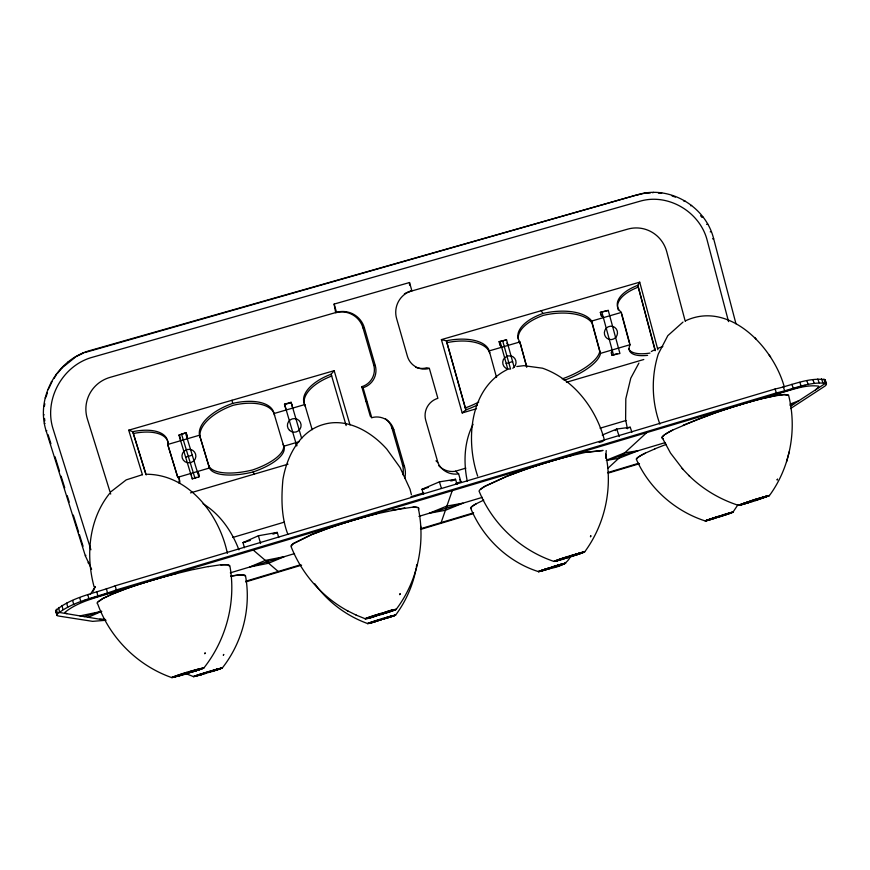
<?xml version="1.0" encoding="UTF-8"?>
<svg xmlns="http://www.w3.org/2000/svg" width="870" height="870" viewBox="0 0 870 870"><rect width="100%" height="100%" fill="white"/><g stroke="black" fill="none" stroke-linecap="round" stroke-linejoin="round"><path stroke-width="1.3" d="M301.662 438.404L291.091 402.277L284.533 404.191L296.757 445.962M91.622 569.295L85.358 555.876L46.197 431.041C35.409 397.916 56.778 359.506 90.252 350.469L638.275 194.532C670.063 185.158 705.733 206.69 713.617 238.587L735.955 323.749M605.792 458.37L606.216 450.54M58.562 612.317L106.031 620.266L92.611 621.354L58.779 616.069L57.148 615.558L55.593 610.599C71.992 596.744 95.406 593.275 115.231 585.793L775.018 389.031C791.319 385.551 808.415 377.21 825.141 379.722L826.413 384.529L825.097 385.997L790.536 408.585M826.413 384.529L825.141 379.722M683.341 425.115L714.096 413.239A65.315 6.623 -18.4 0 1 763.621 398.221L775.888 395.567L784.359 394.48L788.514 394.991C797.301 429.182 790.308 467.157 769.363 495.661L738.576 505.263L755.867 499.184L769.374 495.476L756.073 500.446L738.652 505.405C719.99 499.467 702.721 489.19 688.779 475.422M416.36 567.294L416.697 564.815M44.424 406.192L44.827 403.756M416.099 568.523C412.967 585.39 405.833 601.442 395.567 615.177L367.879 623.649C346.749 616.069 327.946 602.062 314.842 583.824M611.403 353.1L612.143 349.968M786.523 461.85L789.253 451.693M46.197 396.524L47.274 392.99M441.133 522.576L452.237 490.669M93.079 591.404L95.276 586.63L90.317 594.395M48.883 388.346L51.982 381.636L51.341 381.767M777.465 479.25L777.062 480.033L777.486 479.25M638.906 363.084L630.783 378.156L625.813 398.764L625.617 419.449L627.379 428.747M473.084 424.31C464.101 441.568 463.373 462.448 467.299 481.284M56.604 614.59C73.145 600.909 96.461 597.396 116.308 589.936L776.41 392.914C792.711 389.39 809.752 381.125 826.5 383.442M657.861 349.762L639.722 282.174L637.819 285.306A41.347 19.314 -7.9 0 0 621.354 312.417L591.698 321.052A43.141 20.826 -10.3 0 0 543.021 313.45L541.14 310.731M53.973 378.526L55.952 375.405M109.566 493.507C88.805 519.379 85.608 555.549 94.08 586.739M187.322 436.522L186.147 432.684L178.926 435.13L192.237 478.881L198.882 476.934L199.371 476.205L198.197 472.356M737.706 505.111L732.899 512.245L705.309 520.978C674.989 511.201 649.129 488.32 636.274 459.121A63.26 5.851 -18.1 0 1 644.898 453.313L655.023 448.833M195.565 477.913L196.065 477.173M570.72 555.93C565.511 568.501 549.655 567.327 538.791 571.721C508.374 562.292 483.078 538.084 470.898 508.711A62.814 6.068 -17.5 0 1 475.662 504.034L483.731 500.119M192.237 478.881L192.749 478.141M57.42 373.415L62.194 367.749L74.744 357.69M350.012 424.919L334.178 370.674L331.133 374.187A41.379 20.38 -15.4 0 0 304.772 404.572L274.017 413.533A44.055 21.543 -18.2 0 0 232.627 403.419A43.413 21.25 -17.9 0 0 199.513 435.217L167.725 444.472A42.804 20.445 -20.5 0 0 132.762 431.672L128.706 430.193L142.484 474.944M88.087 562.89L88.62 562.292M208.169 566.631L219.882 564.902A72.623 7.591 -15.8 0 1 229.887 565.946C236.335 601.638 226.32 639.602 203.863 667.964C192.988 670.259 182.015 673.347 171.781 677.6C137.743 665.713 109.859 637.928 97.734 603.976A72.504 7.602 -15.8 0 1 97.723 601.942L102.388 598.658L111.577 594.308L124.704 589.207A67.403 7.069 -15.8 0 1 176.806 573.417M85.358 555.876L85.902 555.299M615.275 430.596L616.754 429.04L630.239 427.257L631.903 432.194M203.101 668.019L179.829 675.185L203.863 667.964L171.781 677.6L184.744 674.38L203.536 668.247M178.926 435.13L186.147 432.684M607.912 468.277L646.736 432.607M182.265 434.163L182.831 433.651M230.648 576.114L236.89 575.168A65.283 6.199 -16 0 1 245.514 575.864C251.386 608.032 242.512 642.31 222.318 667.964L207.223 671.923L193.499 676.632L186.397 673.804M356.124 615.09L365.411 618.842C376.395 617.656 385.214 610.261 396.111 609.446C417.915 580.834 425.734 542.684 418.198 507.623M639.722 282.174L441.405 339.615L462.198 412.935L465.939 409.868A41.01 15.247 -18.8 0 0 477.304 405.028M221.687 668.008L200.72 674.457L222.318 667.964L193.499 676.632L221.97 668.214M512.8 368.238L514.159 367.14L506.557 339.865L499.075 341.703L500.163 345.618M538.454 571.525L565.826 563.151L555.093 565.935L538.454 571.525L565.446 563.412M110.979 491.691L126.215 479.881L141.625 474.944M605.661 454.107C612.98 487.711 605.139 524.208 584.694 551.863L568.98 556.071L554.005 561.444C520.706 550.297 492.833 524.316 479.392 491.865A69.578 7.417 -17.6 0 1 484.905 486.243L506.634 476.336L522.043 470.583A64.619 6.906 -17.6 0 1 572.406 455.314M380.44 620.299L382.898 618.407L395.567 615.177L367.673 623.562L394.741 615.568M545.066 569.622L565.261 563.173M576.712 554.266L584.694 551.863L569.676 557.235L554.005 561.444L584.129 551.863M815.505 389.858L818.605 387.096L818.637 386.149C803.597 384.181 788.394 391.5 773.778 394.686M717.685 517.519C768.362 500.185 673.26 530.994 718.337 517.052M719.675 516.084L732.801 512.125M577.006 554.266L554.668 561.411M98.364 601.779L103.008 598.516L112.11 594.221L125.095 589.164A66.751 7.003 -15.8 0 1 176.675 573.537L193.879 569.361M752.071 501.707L753.007 501.087M738.576 505.263L755.867 499.184M790.591 406.159L825.847 383.083M683.026 322.063L667.823 335.646L658.296 353.97C651.064 376.71 651.706 401.755 659.884 424.136M651.315 351.523L655.24 349.403M365.183 618.733L396.111 609.446L365.183 618.733L382.05 612.948M184.744 674.38L186.289 673.587M189.442 671.955L191.041 671.129M395.98 609.304L373.045 616.46M404.757 478.359A22.261 22.065 -35.8 0 0 404.539 466.918L393.805 429.736A17.835 17.748 -38 0 0 371.762 417.687L363.062 387.705A17.922 17.911 72 0 0 375.264 365.53L364.367 327.794A22.544 22.446 54.8 0 0 336.516 312.33L110.077 377.362A34.05 33.354 13.6 0 0 87.359 418.894L110.707 494.073M367.673 623.562L382.898 618.407M565.739 558.442L573.015 554.832M395.458 615.057L374.763 621.506M705.135 520.891L720.349 515.595M548.916 568.958L555.093 565.935M204.918 673.75L206.418 673.021M209.463 671.553L211.018 670.803M278.715 537.529L277.258 532.418L258.39 535.757L243.002 542.619L244.437 547.752M273.702 533.984L277.258 532.418L272.375 533.875M507.177 369.598C469.43 388.39 465.45 440.35 477.673 476.129M88.196 617.287L101.649 611.36L79.942 615.906M685.506 320.812C729.408 300.172 773.593 347.619 784.261 386.856M375.427 616.33L378.037 615.21M383.344 612.937L386.052 611.773M457.098 484.329L455.543 479.305L439.415 481.849L421.983 489.299L423.516 494.345M451.813 480.882L455.543 479.305L450.388 480.838M748.2 502.893L759.836 497.977M268.623 563.238L284.164 556.702L265.328 560.41L249.799 566.99L268.623 563.238L267.906 560.715M714.172 518.596L723.938 514.496M376.906 621.343L379.266 620.354M384.062 618.352L386.497 617.341M602.203 435.054L616.754 429.04L619.266 436.555M84.738 352.578L638.275 194.532M637.384 194.902L645.377 193.02M654.642 448.909L666.279 444.342M652.63 192.77L653.555 192.4M562.042 559.53L565.674 558.105M573.036 555.201L576.788 553.722M46.197 431.041L46.86 430.78M379.342 615.188L395.197 609.913M545.566 569.948L548.752 568.708M555.223 566.207L558.518 564.934M790.112 404.104L798.954 400.689M180.797 675.501L184.309 674.141M191.433 671.39L195.054 669.998M661.733 192.89L658.449 193.118M178.763 676.044L182.569 674.609L177.328 676.436M197.099 669.443L193.173 670.922L198.545 669.063M201.394 674.75L204.657 673.532M211.247 671.042L214.585 669.791M744.709 503.915L749.309 502.197M754.899 499.837L763.392 496.933M710.986 519.531L714.977 518.063M723.068 515.062L727.179 513.55M404.376 293.875A22.011 21.837 83.9 0 1 409.618 291.591L411.869 290.754L409.531 282.532L334.123 304.087L335.689 312.754A22.109 22.022 54.2 0 1 363.007 327.936L364.367 327.794M199.589 675.25L203.112 673.945L198.306 675.588M216.412 669.291L212.791 670.629L217.685 668.943M371.86 617.341L376.253 615.721M385.149 612.426L389.673 610.762M657.927 348.272L662.842 346.564M370.109 617.798L374.763 616.112L368.88 618.124M391.424 610.305L386.639 612.045L392.653 609.979M373.687 622.257L377.656 620.81M385.682 617.896L389.76 616.417M44.403 423.603L45.066 423.375M372.099 622.681L376.308 621.169L370.99 622.974M391.337 615.993L387.03 617.537L392.446 615.699M558.834 560.421L564.064 558.551M574.657 554.755L580.04 552.82M557.355 560.802L562.803 558.866L556.311 561.063M581.508 552.45L575.907 554.429L582.541 552.189M542.63 570.774L547.284 569.121M556.702 565.794L561.476 564.097M541.27 571.122L546.132 569.426L540.324 571.372M562.825 563.749L557.855 565.489L563.782 563.499M741.838 504.709L747.863 502.599M758.64 498.706L766.296 496.139M740.62 505.013L746.841 502.849L739.772 505.22M708.343 520.271L713.65 518.433M724.395 514.692L729.854 512.8M767.492 495.846L760.086 498.314M707.201 520.564L712.682 518.672L706.396 520.771M730.974 512.517L725.362 514.453L731.768 512.321M683.842 201.144L684.853 200.796M768.33 495.639L761.109 498.064L769.374 495.476M174.544 677.121L181.188 674.946M194.554 670.585L201.285 668.388M366.672 618.635L373.665 616.362M387.726 611.784L394.806 609.489M690.617 205.744L691.639 205.418M195.859 676.218L201.883 674.25M214.009 670.324L220.11 668.334M369.01 623.453L375.318 621.408M388.009 617.308L394.393 615.242M43.5 415.012L44.163 414.794M538.791 571.721L545.37 569.589M172.651 677.523L180.253 675.142M194.217 676.566L201.068 674.435M118.331 590.349C100.561 596.994 79.812 600.191 64.935 612.35L66.794 613.698M245.84 581.203L300.204 564.88M420.449 528.786L473.639 512.822M607.521 472.627L638.569 463.308M245.721 581.91L301.607 565.13M421.167 529.243L473.149 513.637M608.304 473.062L639.493 463.699M739.543 504.785L768.297 496.161M554.386 561.139L584.216 552.2M705.918 520.499L732.04 512.647M250.353 540.433L243.002 542.619L245.514 542.173M428.442 487.374L421.983 489.299L424.462 488.896M626.443 428.388L630.239 427.257M410.944 496.705L423.755 492.877M455.771 483.328L460.904 481.806L458.62 473.802L455.521 471.203L454.705 471.377A19.205 18.999 -53.9 0 1 438.697 465.646M599.169 442.493L603.084 441.329M84.433 600.474L805.098 385.334M84.129 616.602L101.649 611.36M230.311 572.83L294.528 553.603M418.927 516.356L482.339 497.357M665.235 442.602L606.423 460.208L624.714 452.835L638.134 450.714L618.679 458.381L606.379 460.382M789.938 405.257L793.668 404.137M232.66 537.497L284.294 522.141M455.521 471.203L465.841 468.136M600.082 428.203L625.954 420.514M190.508 492.877L288.013 464.188M462.198 412.935L476.542 408.715M566.446 382.267L643.789 359.506M179.753 482.785A42.728 15.453 -13.1 0 0 177.752 477.304L167.725 444.472L177.752 477.304L209.442 468.006A43.315 16.084 -15 0 0 253.17 471.931A43.968 16.312 -14.9 0 0 283.729 446.234L299.073 441.732M564.13 380.353A43.065 15.758 -20.6 0 0 600.507 353.372L630.087 344.705A41.303 14.594 -22.4 0 0 647.606 355.362M611.273 352.633L611.98 355.232L617.026 353.753M611.98 355.232L619.929 353.481L608.26 310.405L600.333 312.373L601.387 316.267M499.075 341.703L506.557 339.865M284.49 404.55L291.091 402.625M600.333 312.373L608.26 310.405M185.614 457.141L192.281 455.195M506.209 363.497L512.626 361.615M128.706 430.193L334.178 370.674M368.434 623.181L375.057 621.267M193.76 676.403L200.872 674.348M707.593 519.847L713.313 518.205M724.666 514.942L730.3 513.322M366.02 618.298L373.371 616.178M539.683 571.014L545.849 569.23M558.072 565.707L564.151 563.956M172.01 677.338L179.959 675.055M409.618 291.591L627.705 229.136A32.679 31.809 -83.5 0 1 666.779 251.821L685.277 321.411M703.156 217.174L702.101 217.478L700.567 215.695M555.799 560.53L562.586 558.594M576.049 554.734L582.726 552.831M741.501 504.013L747.743 502.229M760.119 498.706L766.274 496.955M195.01 675.892L201.492 674.087M214.325 670.509L220.675 668.747M173.337 676.773L180.623 674.761M195.021 670.792L202.144 668.834M370.109 622.539L375.905 620.941M387.357 617.787L393.033 616.221M367.858 617.569L374.296 615.819M387.009 612.36L393.294 610.653M541.76 570.241L546.882 568.85M557.028 566.087L562.042 564.728M558.149 559.649L563.76 558.149M574.852 555.18L580.344 553.712M710.072 518.966L714.553 517.759M723.416 515.388L727.809 514.213M706.625 224.395L707.691 224.112M744.328 502.99L749.157 501.718M758.705 499.217L763.414 497.977M197.142 675.131L202.569 673.706M213.248 670.89L218.522 669.508M175.653 675.925L181.786 674.337M193.858 671.216L199.806 669.682M372.577 621.68L377.134 620.517M386.128 618.222L390.565 617.08M45.164 397.862L45.827 397.699M370.598 616.602L375.666 615.329M385.638 612.839L390.554 611.61M710.225 231.866L711.301 231.605M544.544 569.284L548.274 568.371M555.636 566.566L559.269 565.674M193.586 569.524L208.572 566.468M200.035 674.163L204.004 673.228M211.823 671.368L215.673 670.455M561.28 558.562L565.326 557.605M573.297 555.723L577.223 554.788M178.828 674.859L183.374 673.815M192.281 671.749L196.663 670.737M712.541 238.837L713.617 238.587M713.161 517.911L716.097 517.237M721.882 515.91L724.732 515.257M585.76 452.4L602.486 450.595M47.709 389.608L48.361 389.466M747.83 501.783L750.908 501.12M756.954 499.815L759.945 499.173M375.677 620.647L378.678 620.005M384.583 618.722L387.498 618.102M374.035 615.449L377.384 614.764M383.942 613.404L387.161 612.741M516.823 366.52L523.838 365.672L542.565 368.206C573.906 379.331 596.189 408.791 604.487 440.296M458.62 473.802L457.794 473.976A19.564 19.357 -53.9 0 1 438.099 463.221L425.745 420.34A17.77 17.617 -61.1 0 1 437.882 398.319L429.356 368.401A17.868 17.759 -83.2 0 1 407.388 356.211L396.6 318.529A22.435 22.261 84.3 0 1 411.869 290.754M404.778 507.862L376.623 513.833A64.652 7.003 -16.7 0 0 325.924 529.21L311.775 534.582L294.049 543.304A69.578 7.515 -16.7 0 0 291.559 546.045M392.022 510.266L413.598 507.025A70.307 7.591 -16.7 0 1 418.426 509.57M547.861 568.197L549.927 567.827M553.994 567.11L556.006 566.751M203.471 673.075L205.711 672.684M210.127 671.912L212.302 671.531M55.984 374.47L56.615 374.361M182.635 673.641L185.267 673.206M190.41 672.347L192.944 671.923M564.978 557.344L567.164 556.996M571.47 556.321L573.591 555.995M231.442 576.092L236.401 575.342A64.663 6.133 -16 0 1 244.959 576.027M61.574 367.836L62.194 367.749M68.012 361.996L68.621 361.92M75.19 357.037L83.52 353.013L82.965 353.057M716.673 516.758L717.848 516.66M720.153 516.476L721.284 516.378M644.463 193.39L650.292 192.944M379.2 619.538L380.429 619.451M382.854 619.277L384.051 619.19M104.878 619.168L99.691 619.212M377.95 614.209L379.32 614.144M382.017 614.024L383.344 613.959M603.095 450.399L586.195 452.215L572.09 455.478A64.01 6.84 -17.6 0 0 522.239 470.594L506.992 476.292L485.46 486.102A68.915 7.351 -17.6 0 0 480.577 489.538M751.778 500.489L752.865 500.478M755.019 500.457L756.073 500.446M502.273 340.779L503.338 340.801M147.313 474.259C189.312 474.911 219.523 515.247 227.374 553.363M500.13 341.736L507.743 369.01L510.549 369.043L502.719 340.986M787.905 395.187L783.816 394.686L775.496 395.752L763.229 398.406A64.684 6.558 -18.4 0 0 714.194 413.272L697.903 419.275L672.227 430.258A70.34 7.112 -18.4 0 0 663.277 438.708M412.989 507.221L413.032 507.221A69.633 7.525 -16.7 0 1 416.86 507.536M441.405 339.615L446.386 340.79A41.107 20.14 -12.7 0 1 489.234 350.882L519.879 341.964A42.576 20.51 -10.1 0 1 543.021 313.45M429.356 368.401L426.789 367.771A17.53 17.422 -83.7 0 1 415.61 367.26M672.108 195.967L675.414 197.099M363.007 327.936L373.698 364.943L375.264 365.53M186.811 672.369L188.877 673.162M376.84 513.692A65.272 7.069 -16.7 0 0 325.63 529.221L311.34 534.658L293.451 543.456A70.252 7.591 -16.7 0 0 290.939 546.219C301.575 573.602 322.074 597.005 347.913 611.001M347.369 610.729L356.504 615.275M203.069 503.784C220.012 514.105 232.007 531.45 238.913 549.862M207.223 671.923L208.637 672.651M373.698 364.943A17.585 17.574 67.6 0 1 361.735 386.704L363.062 387.705M253.279 550.068L278.226 571.481M435.99 460.839L437.795 462.438M366.009 401.429L367.423 402.712M385.497 418.774A17.498 17.411 -37.6 0 1 391.902 427.953L393.805 429.736M661.994 437.262L670.498 453.042L682.993 469.332M371.762 417.687L370.272 416.121L361.735 386.704M682.091 468.419L689.551 476.205M391.902 427.953L402.44 464.449L404.539 466.918M754.801 337.495L756.226 339.256M769.123 355.069L770.592 356.874M600.92 314.516L603.367 317.659M506.764 343.193L508.102 345.39M190.606 473.53L191.617 475.227M499.706 343.965L501.664 347.26M197.262 471.583L198.741 474.128M55.593 610.599L57.148 615.558M459.708 479.446L460.904 481.806M253.17 471.931L254.181 474.139M146.203 474.933L132.762 431.672L145.888 474.367M287.796 534.169C281.217 516.9 281.249 497.868 282.902 479.696C286.665 456.859 299.323 431.259 323.303 424.517C346.978 417.35 371.436 431.846 386.758 449.061L400.069 467.538L410.02 489.201L411.39 494.671M823.944 379.037L825.315 382.789M821.487 378.787L822.868 382.561M817.789 379.005L819.17 382.8M812.885 379.668L814.276 383.485M806.86 380.788L808.252 384.627M799.813 382.354L801.205 386.204M791.874 384.322L793.266 388.183M783.196 386.671L784.588 390.543M775.018 389.031L776.41 392.914M200.176 437.099L199.513 435.217L209.442 468.006L200.176 437.099A43.37 21.282 -18 0 1 233.247 405.268A44.022 21.587 -18.2 0 1 274.605 415.425M295.789 442.699L296.735 445.386M465.287 407.943L465.939 409.868L446.386 340.79L465.287 407.943A40.977 15.29 -18.8 0 0 478.739 402.016M48.078 434.674L50.928 443.754M54.995 456.728L59.464 470.996M61.096 476.184L64.75 487.852M67.197 495.639L69.23 502.12M73.297 515.083L78.583 531.951M79.398 534.539L83.063 546.219M90.904 549.753L53.179 429.269C43.478 399.645 62.607 365.259 92.579 357.211L639.841 201.264C668.28 192.803 700.252 212.084 707.266 240.653L728.549 321.617M439.415 481.849L441.384 488.222M185.593 433.195L198.882 476.934M181.612 434.347L194.913 478.098M274.017 413.533L283.729 446.234M291.091 402.277L291.852 404.833M284.533 404.191L285.295 406.736M304.772 404.572L312.178 429.704M346.14 425.571L331.133 374.187L331.655 376.058A41.347 20.412 -15.4 0 0 305.337 406.475M334.123 304.087L336.516 312.33M258.39 535.757L260.587 543.543M496.542 377.46L489.234 350.882L489.636 352.807A41.064 20.184 -12.7 0 0 446.799 342.671M526.72 366.596L519.879 341.964L526.731 367.227M591.698 321.052L600.507 353.372M621.354 312.417L630.087 344.705M621.626 314.364L629.314 342.78M601.899 312.254L613.6 355.341M655.197 350.023L637.819 285.306L655.132 350.73M291.744 404.452L292.701 408.084M115.231 585.793L116.308 589.936M106.347 588.522L107.412 592.666M96.766 591.633L97.831 595.765M87.837 594.699L88.903 598.832M285.175 406.366L286.11 410.009M79.757 597.679L80.812 601.801M72.678 600.496L73.711 604.606M66.707 603.106L67.74 607.195M61.955 605.455L62.977 609.522M58.497 607.51L59.519 611.556M56.376 609.239L57.387 613.252M232.04 400.265L232.627 403.419M186.843 434.967L187.289 438.774M420.623 525.904L420.808 527.535M180.21 436.892L180.623 440.72M44.544 418.47L44.805 420.917M409.531 282.532L409.553 285.121M514.159 367.14A6.753 6.666 -75.4 0 0 511.027 355.906L507.58 355.971L504.611 357.777A6.753 6.666 -75.4 0 0 507.743 369.01M618.342 310.046A41.303 19.347 -7.9 0 1 638.069 287.22M520.238 343.889A42.543 20.543 -10.1 0 1 518.944 341.562M518.292 339.093A42.543 20.543 -10.1 0 1 543.348 315.353A43.098 20.869 -10.3 0 1 592.002 322.987L599.756 351.437A43.032 15.812 -20.7 0 1 562.205 378.885M133.469 433.51A42.76 20.478 -20.6 0 1 168.41 443.635M178.567 476.912A42.695 15.508 -13.1 0 1 178.611 482.828M208.909 465.961A43.282 16.138 -15 0 0 252.626 469.941A43.935 16.367 -14.9 0 0 283.152 444.2M402.44 464.449A21.837 21.652 -35.5 0 1 402.853 474.737M649.966 353.079A41.281 14.649 -22.4 0 1 628.782 348.87M471.431 508.548A62.216 6.003 -17.5 0 1 476.173 503.915M636.807 458.947A62.662 5.796 -18.1 0 1 645.366 453.205M662.592 437.066A69.665 7.036 -18.4 0 1 664.419 435.065M665.561 434.228A69.665 7.036 -18.4 0 1 672.738 430.139M220.828 564.978A71.927 7.525 -15.8 0 1 226.494 564.934M227.918 565.185A71.927 7.525 -15.8 0 1 229.267 566.12M205.07 653L204.787 653.772L205.124 652.989M223.655 654.49L223.394 655.197L223.655 654.49M400.091 593.797L399.765 594.58L400.091 593.797M590.839 535.898L590.48 536.681L590.839 535.898M193.977 460.774L190.911 462.633L187.322 462.72A6.949 6.84 4.9 0 1 183.864 451.356L186.919 449.507L190.519 449.409A6.949 6.84 4.9 0 1 193.977 460.774M446.886 506.068L429.291 513.246L445.418 510.277L462.949 503.164L446.886 506.068M615.612 337.571A6.732 6.579 -77.3 0 0 612.589 326.38A6.732 6.579 -77.3 0 0 604.585 334.754A6.732 6.579 -77.3 0 0 615.612 337.571M289.514 430.346A6.862 6.819 -1.3 0 0 300.911 427.018A6.862 6.819 -1.3 0 0 292.309 418.872A6.862 6.819 -1.3 0 0 289.514 430.346"/></g></svg>
